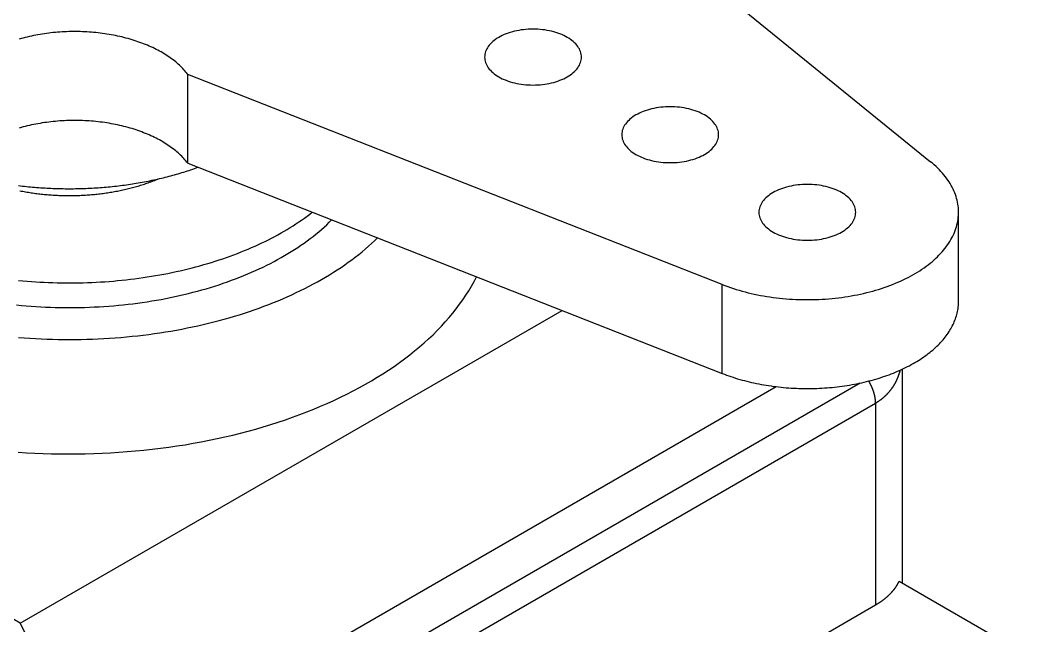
# Model space of a CAD drawing. Extents: x 3.27 to 9.48, y 3.29 to 7.63.
# Drawn here: x 8.723 to 9.378, y 6.757 to 7.151 of the extents above; entities that cross this region are included whole.
import ezdxf

# ---------------------------------------------------------------- set-up
doc = ezdxf.new("R2010")
doc.units = 0
doc.layers.add('VISIBLE_EDGES_ANSI_', color=7, linetype='CONTINUOUS')
doc.layers.add('VISIBLE_TANGENT_EDGES_ANSI', color=7, linetype='CONTINUOUS')

msp = doc.modelspace()

# ---------------------------------------------------------------- linework, layer by layer
at = {"layer": 'VISIBLE_EDGES_ANSI_'}
for p, q in [((9.07213, 7.25664), (9.31584, 7.0586)), ((9.1802, 6.97871), (8.83239, 7.11545)), ((8.83239, 7.05759), (8.83239, 7.11545)), ((8.83239, 7.05759), (9.1802, 6.92085)), ((9.33403, 6.96782), (9.33403, 7.02569)), ((8.72332, 6.75826), (9.07594, 6.96184)), ((8.72332, 6.75826), (8.40492, 6.94209)), ((9.29732, 6.92356), (9.29732, 6.78432)), ((9.21541, 6.91221), (8.77475, 6.65779)), ((9.37849, 6.73745), (9.29531, 6.78548)), ((8.80676, 6.49696), (9.28002, 6.77019)), ((8.77475, 6.65779), (8.72332, 6.75826))]:
    msp.add_line(p, q, dxfattribs=at)
for points in [[(8.83239, 7.11545, 0), (8.83179, 7.11622, 0), (8.83117, 7.11699, 0), (8.83052, 7.11775, 0), (8.82985, 7.11851, 0), (8.82916, 7.11926, 0), (8.82844, 7.12, 0), (8.8277, 7.12073, 0), (8.82693, 7.12145, 0), (8.82614, 7.12217, 0), (8.82533, 7.12288, 0), (8.8245, 7.12357, 0), (8.82365, 7.12426, 0), (8.82277, 7.12494, 0), (8.82187, 7.12562, 0), (8.82095, 7.12628, 0), (8.82001, 7.12693, 0), (8.81905, 7.12757, 0), (8.81807, 7.1282, 0), (8.81707, 7.12883, 0), (8.81605, 7.12944, 0), (8.81501, 7.13004, 0), (8.81396, 7.13062, 0), (8.81288, 7.1312, 0), (8.81179, 7.13177, 0), (8.81068, 7.13232, 0), (8.80955, 7.13287, 0), (8.8084, 7.1334, 0), (8.80724, 7.13391, 0), (8.80606, 7.13442, 0), (8.80486, 7.13491, 0), (8.80365, 7.13539, 0), (8.80243, 7.13586, 0), (8.80119, 7.13632, 0), (8.79993, 7.13676, 0), (8.79867, 7.13719, 0), (8.79738, 7.1376, 0), (8.79609, 7.138, 0), (8.79478, 7.13839, 0), (8.79346, 7.13876, 0), (8.79213, 7.13912, 0), (8.79079, 7.13947, 0), (8.78944, 7.1398, 0), (8.78808, 7.14012, 0), (8.7867, 7.14042, 0), (8.78532, 7.14071, 0), (8.78393, 7.14098, 0), (8.78253, 7.14124, 0), (8.78113, 7.14149, 0), (8.77971, 7.14171, 0), (8.77829, 7.14193, 0), (8.77686, 7.14213, 0), (8.77543, 7.14231, 0), (8.77399, 7.14248, 0), (8.77254, 7.14263, 0), (8.77109, 7.14277, 0), (8.76964, 7.1429, 0), (8.76818, 7.143, 0), (8.76672, 7.1431, 0), (8.76526, 7.14317, 0), (8.76379, 7.14323, 0), (8.76233, 7.14328, 0), (8.76086, 7.14331, 0), (8.75939, 7.14332, 0), (8.75792, 7.14332, 0), (8.75645, 7.14331, 0), (8.75498, 7.14328, 0), (8.75352, 7.14323, 0), (8.75205, 7.14317, 0), (8.75059, 7.14309, 0), (8.74913, 7.14299, 0), (8.74767, 7.14289, 0), (8.74622, 7.14276, 0), (8.74477, 7.14262, 0), (8.74333, 7.14247, 0), (8.74189, 7.1423, 0), (8.74045, 7.14211, 0), (8.73902, 7.14191, 0), (8.7376, 7.1417, 0), (8.73619, 7.14146, 0), (8.73478, 7.14122, 0), (8.73339, 7.14096, 0), (8.732, 7.14068, 0), (8.73061, 7.1404, 0), (8.72924, 7.14009, 0), (8.72788, 7.13977, 0), (8.72653, 7.13944, 0), (8.72519, 7.13909, 0), (8.72386, 7.13873, 0), (8.72254, 7.13836, 0)], [(9.02558, 7.12673, 0), (9.02561, 7.12583, 0), (9.02573, 7.12494, 0), (9.02592, 7.12406, 0), (9.02618, 7.12318, 0), (9.02652, 7.12231, 0), (9.02693, 7.12145, 0), (9.02742, 7.1206, 0), (9.02797, 7.11977, 0), (9.0286, 7.11895, 0), (9.0293, 7.11815, 0), (9.03006, 7.11738, 0), (9.03088, 7.11662, 0), (9.03177, 7.11589, 0), (9.03273, 7.11519, 0), (9.03374, 7.11451, 0), (9.0348, 7.11387, 0), (9.03592, 7.11325, 0), (9.03709, 7.11267, 0), (9.03831, 7.11212, 0), (9.03957, 7.11161, 0), (9.04088, 7.11113, 0), (9.04222, 7.11069, 0), (9.04361, 7.11029, 0), (9.04502, 7.10993, 0), (9.04646, 7.10961, 0), (9.04793, 7.10933, 0), (9.04942, 7.10909, 0), (9.05093, 7.10889, 0), (9.05245, 7.10874, 0), (9.05398, 7.10863, 0), (9.05553, 7.10856, 0), (9.05707, 7.10854, 0), (9.05862, 7.10856, 0), (9.06016, 7.10863, 0), (9.06169, 7.10874, 0), (9.06322, 7.10889, 0), (9.06473, 7.10909, 0), (9.06621, 7.10933, 0), (9.06768, 7.10961, 0), (9.06913, 7.10993, 0), (9.07054, 7.11029, 0), (9.07192, 7.11069, 0), (9.07326, 7.11113, 0), (9.07457, 7.11161, 0), (9.07583, 7.11212, 0), (9.07705, 7.11267, 0), (9.07822, 7.11325, 0), (9.07934, 7.11387, 0), (9.08041, 7.11451, 0), (9.08142, 7.11519, 0), (9.08237, 7.11589, 0), (9.08326, 7.11662, 0), (9.08409, 7.11738, 0), (9.08485, 7.11815, 0), (9.08554, 7.11895, 0), (9.08617, 7.11977, 0), (9.08673, 7.1206, 0), (9.08721, 7.12145, 0), (9.08762, 7.12231, 0), (9.08796, 7.12318, 0), (9.08823, 7.12406, 0), (9.08842, 7.12494, 0), (9.08853, 7.12583, 0), (9.08857, 7.12673, 0), (9.08853, 7.12762, 0), (9.08842, 7.12851, 0), (9.08823, 7.12939, 0), (9.08796, 7.13027, 0), (9.08762, 7.13114, 0), (9.08721, 7.13201, 0), (9.08673, 7.13285, 0), (9.08617, 7.13369, 0), (9.08554, 7.1345, 0), (9.08485, 7.1353, 0), (9.08409, 7.13607, 0), (9.08326, 7.13683, 0), (9.08237, 7.13756, 0), (9.08142, 7.13826, 0), (9.08041, 7.13894, 0), (9.07934, 7.13958, 0), (9.07822, 7.1402, 0), (9.07705, 7.14078, 0), (9.07583, 7.14133, 0), (9.07457, 7.14185, 0), (9.07326, 7.14232, 0), (9.07192, 7.14276, 0), (9.07054, 7.14316, 0), (9.06913, 7.14353, 0), (9.06768, 7.14385, 0), (9.06621, 7.14413, 0), (9.06473, 7.14437, 0), (9.06322, 7.14456, 0), (9.06169, 7.14471, 0), (9.06016, 7.14482, 0), (9.05862, 7.14489, 0), (9.05707, 7.14491, 0), (9.05553, 7.14489, 0), (9.05398, 7.14482, 0), (9.05245, 7.14471, 0), (9.05093, 7.14456, 0), (9.04942, 7.14437, 0), (9.04793, 7.14413, 0), (9.04646, 7.14385, 0), (9.04502, 7.14353, 0), (9.04361, 7.14316, 0), (9.04222, 7.14276, 0), (9.04088, 7.14232, 0), (9.03957, 7.14185, 0), (9.03831, 7.14133, 0), (9.03709, 7.14078, 0), (9.03592, 7.1402, 0), (9.0348, 7.13958, 0), (9.03374, 7.13894, 0), (9.03273, 7.13826, 0), (9.03177, 7.13756, 0), (9.03088, 7.13683, 0), (9.03006, 7.13607, 0), (9.0293, 7.1353, 0), (9.0286, 7.1345, 0), (9.02797, 7.13369, 0), (9.02742, 7.13285, 0), (9.02693, 7.13201, 0), (9.02652, 7.13114, 0), (9.02618, 7.13027, 0), (9.02592, 7.12939, 0), (9.02573, 7.12851, 0), (9.02561, 7.12762, 0), (9.02558, 7.12673, 0)], [(9.11484, 7.07621, 0), (9.11488, 7.07531, 0), (9.11499, 7.07442, 0), (9.11518, 7.07354, 0), (9.11545, 7.07266, 0), (9.11578, 7.07179, 0), (9.1162, 7.07093, 0), (9.11668, 7.07008, 0), (9.11724, 7.06925, 0), (9.11786, 7.06843, 0), (9.11856, 7.06763, 0), (9.11932, 7.06686, 0), (9.12015, 7.0661, 0), (9.12104, 7.06537, 0), (9.12199, 7.06467, 0), (9.123, 7.06399, 0), (9.12406, 7.06335, 0), (9.12518, 7.06273, 0), (9.12636, 7.06215, 0), (9.12757, 7.0616, 0), (9.12884, 7.06109, 0), (9.13014, 7.06061, 0), (9.13149, 7.06017, 0), (9.13287, 7.05977, 0), (9.13428, 7.05941, 0), (9.13573, 7.05908, 0), (9.13719, 7.0588, 0), (9.13868, 7.05857, 0), (9.14019, 7.05837, 0), (9.14171, 7.05822, 0), (9.14325, 7.05811, 0), (9.14479, 7.05804, 0), (9.14634, 7.05802, 0), (9.14788, 7.05804, 0), (9.14942, 7.05811, 0), (9.15096, 7.05822, 0), (9.15248, 7.05837, 0), (9.15399, 7.05857, 0), (9.15548, 7.0588, 0), (9.15695, 7.05908, 0), (9.15839, 7.05941, 0), (9.1598, 7.05977, 0), (9.16118, 7.06017, 0), (9.16253, 7.06061, 0), (9.16383, 7.06109, 0), (9.1651, 7.0616, 0), (9.16632, 7.06215, 0), (9.16749, 7.06273, 0), (9.16861, 7.06335, 0), (9.16967, 7.06399, 0), (9.17068, 7.06467, 0), (9.17163, 7.06537, 0), (9.17252, 7.0661, 0), (9.17335, 7.06686, 0), (9.17411, 7.06763, 0), (9.17481, 7.06843, 0), (9.17543, 7.06925, 0), (9.17599, 7.07008, 0), (9.17648, 7.07093, 0), (9.17689, 7.07179, 0), (9.17723, 7.07266, 0), (9.17749, 7.07354, 0), (9.17768, 7.07442, 0), (9.17779, 7.07531, 0), (9.17783, 7.07621, 0), (9.17779, 7.0771, 0), (9.17768, 7.07799, 0), (9.17749, 7.07887, 0), (9.17723, 7.07975, 0), (9.17689, 7.08062, 0), (9.17648, 7.08148, 0), (9.17599, 7.08233, 0), (9.17543, 7.08316, 0), (9.17481, 7.08398, 0), (9.17411, 7.08478, 0), (9.17335, 7.08555, 0), (9.17252, 7.08631, 0), (9.17163, 7.08704, 0), (9.17068, 7.08774, 0), (9.16967, 7.08842, 0), (9.16861, 7.08906, 0), (9.16749, 7.08968, 0), (9.16632, 7.09026, 0), (9.1651, 7.09081, 0), (9.16383, 7.09133, 0), (9.16253, 7.0918, 0), (9.16118, 7.09224, 0), (9.1598, 7.09264, 0), (9.15839, 7.09301, 0), (9.15695, 7.09333, 0), (9.15548, 7.09361, 0), (9.15399, 7.09385, 0), (9.15248, 7.09404, 0), (9.15096, 7.09419, 0), (9.14942, 7.0943, 0), (9.14788, 7.09437, 0), (9.14634, 7.09439, 0), (9.14479, 7.09437, 0), (9.14325, 7.0943, 0), (9.14171, 7.09419, 0), (9.14019, 7.09404, 0), (9.13868, 7.09385, 0), (9.13719, 7.09361, 0), (9.13573, 7.09333, 0), (9.13428, 7.09301, 0), (9.13287, 7.09264, 0), (9.13149, 7.09224, 0), (9.13014, 7.0918, 0), (9.12884, 7.09133, 0), (9.12757, 7.09081, 0), (9.12636, 7.09026, 0), (9.12518, 7.08968, 0), (9.12406, 7.08906, 0), (9.123, 7.08842, 0), (9.12199, 7.08774, 0), (9.12104, 7.08704, 0), (9.12015, 7.08631, 0), (9.11932, 7.08555, 0), (9.11856, 7.08478, 0), (9.11786, 7.08398, 0), (9.11724, 7.08316, 0), (9.11668, 7.08233, 0), (9.1162, 7.08148, 0), (9.11578, 7.08062, 0), (9.11545, 7.07975, 0), (9.11518, 7.07887, 0), (9.11499, 7.07799, 0), (9.11488, 7.0771, 0), (9.11484, 7.07621, 0)], [(8.83239, 7.05759, 0), (8.83179, 7.05836, 0), (8.83117, 7.05913, 0), (8.83052, 7.05989, 0), (8.82985, 7.06065, 0), (8.82916, 7.06139, 0), (8.82844, 7.06213, 0), (8.8277, 7.06287, 0), (8.82693, 7.06359, 0), (8.82614, 7.06431, 0), (8.82533, 7.06501, 0), (8.8245, 7.06571, 0), (8.82365, 7.0664, 0), (8.82277, 7.06708, 0), (8.82187, 7.06775, 0), (8.82095, 7.06842, 0), (8.82001, 7.06907, 0), (8.81905, 7.06971, 0), (8.81807, 7.07034, 0), (8.81707, 7.07096, 0), (8.81605, 7.07157, 0), (8.81501, 7.07217, 0), (8.81396, 7.07276, 0), (8.81288, 7.07334, 0), (8.81179, 7.07391, 0), (8.81068, 7.07446, 0), (8.80955, 7.075, 0), (8.8084, 7.07553, 0), (8.80724, 7.07605, 0), (8.80606, 7.07656, 0), (8.80486, 7.07705, 0), (8.80365, 7.07753, 0), (8.80243, 7.078, 0), (8.80119, 7.07845, 0), (8.79993, 7.0789, 0), (8.79867, 7.07933, 0), (8.79738, 7.07974, 0), (8.79609, 7.08014, 0), (8.79478, 7.08053, 0), (8.79346, 7.0809, 0), (8.79213, 7.08126, 0), (8.79079, 7.08161, 0), (8.78944, 7.08194, 0), (8.78808, 7.08226, 0), (8.7867, 7.08256, 0), (8.78532, 7.08285, 0), (8.78393, 7.08312, 0), (8.78253, 7.08338, 0), (8.78113, 7.08362, 0), (8.77971, 7.08385, 0), (8.77829, 7.08407, 0), (8.77686, 7.08427, 0), (8.77543, 7.08445, 0), (8.77399, 7.08462, 0), (8.77254, 7.08477, 0), (8.77109, 7.08491, 0), (8.76964, 7.08503, 0), (8.76818, 7.08514, 0), (8.76672, 7.08523, 0), (8.76526, 7.08531, 0), (8.76379, 7.08537, 0), (8.76233, 7.08542, 0), (8.76086, 7.08545, 0), (8.75939, 7.08546, 0), (8.75792, 7.08546, 0), (8.75645, 7.08545, 0), (8.75498, 7.08541, 0), (8.75352, 7.08537, 0), (8.75205, 7.0853, 0), (8.75059, 7.08523, 0), (8.74913, 7.08513, 0), (8.74767, 7.08502, 0), (8.74622, 7.0849, 0), (8.74477, 7.08476, 0), (8.74333, 7.0846, 0), (8.74189, 7.08443, 0), (8.74045, 7.08425, 0), (8.73902, 7.08405, 0), (8.7376, 7.08383, 0), (8.73619, 7.0836, 0), (8.73478, 7.08336, 0), (8.73339, 7.0831, 0), (8.732, 7.08282, 0), (8.73061, 7.08253, 0), (8.72924, 7.08223, 0), (8.72788, 7.08191, 0), (8.72653, 7.08158, 0), (8.72519, 7.08123, 0), (8.72386, 7.08087, 0), (8.72254, 7.0805, 0)], [(9.1802, 6.97871, 0), (9.18199, 6.97803, 0), (9.1838, 6.97737, 0), (9.18563, 6.97673, 0), (9.18749, 6.97611, 0), (9.18937, 6.97552, 0), (9.19127, 6.97495, 0), (9.19319, 6.9744, 0), (9.19514, 6.97388, 0), (9.1971, 6.97339, 0), (9.19908, 6.97292, 0), (9.20108, 6.97247, 0), (9.20309, 6.97205, 0), (9.20512, 6.97165, 0), (9.20717, 6.97128, 0), (9.20923, 6.97094, 0), (9.2113, 6.97062, 0), (9.21338, 6.97033, 0), (9.21547, 6.97006, 0), (9.21757, 6.96982, 0), (9.21968, 6.96961, 0), (9.2218, 6.96942, 0), (9.22392, 6.96926, 0), (9.22605, 6.96913, 0), (9.22819, 6.96902, 0), (9.23033, 6.96894, 0), (9.23247, 6.96889, 0), (9.23461, 6.96886, 0), (9.23675, 6.96886, 0), (9.23889, 6.96889, 0), (9.24103, 6.96895, 0), (9.24317, 6.96903, 0), (9.24531, 6.96914, 0), (9.24744, 6.96927, 0), (9.24956, 6.96943, 0), (9.25168, 6.96962, 0), (9.25379, 6.96984, 0), (9.25589, 6.97008, 0), (9.25798, 6.97035, 0), (9.26006, 6.97064, 0), (9.26213, 6.97096, 0), (9.26419, 6.97131, 0), (9.26623, 6.97168, 0), (9.26826, 6.97208, 0), (9.27027, 6.9725, 0), (9.27227, 6.97295, 0), (9.27425, 6.97342, 0), (9.27621, 6.97392, 0), (9.27815, 6.97444, 0), (9.28007, 6.97499, 0), (9.28197, 6.97556, 0), (9.28385, 6.97616, 0), (9.28571, 6.97678, 0), (9.28754, 6.97742, 0), (9.28935, 6.97808, 0), (9.29113, 6.97877, 0), (9.29289, 6.97948, 0), (9.29461, 6.98021, 0), (9.29631, 6.98096, 0), (9.29799, 6.98173, 0), (9.29963, 6.98253, 0), (9.30124, 6.98334, 0), (9.30282, 6.98418, 0), (9.30437, 6.98503, 0), (9.30589, 6.98591, 0), (9.30737, 6.9868, 0), (9.30882, 6.98771, 0), (9.31023, 6.98864, 0), (9.31161, 6.98959, 0), (9.31296, 6.99055, 0), (9.31426, 6.99153, 0), (9.31553, 6.99253, 0), (9.31676, 6.99354, 0), (9.31795, 6.99457, 0), (9.31911, 6.99561, 0), (9.32022, 6.99666, 0), (9.3213, 6.99774, 0), (9.32233, 6.99882, 0), (9.32332, 6.99991, 0), (9.32427, 7.00102, 0), (9.32518, 7.00214, 0), (9.32605, 7.00327, 0), (9.32687, 7.00442, 0), (9.32765, 7.00557, 0), (9.32839, 7.00673, 0), (9.32908, 7.0079, 0), (9.32973, 7.00908, 0), (9.33033, 7.01027, 0), (9.33089, 7.01146, 0), (9.33141, 7.01266, 0), (9.33187, 7.01387, 0), (9.3323, 7.01508, 0), (9.33267, 7.0163, 0), (9.333, 7.01752, 0), (9.33329, 7.01875, 0), (9.33353, 7.01998, 0), (9.33372, 7.02121, 0), (9.33386, 7.02244, 0), (9.33396, 7.02368, 0), (9.33402, 7.02492, 0), (9.33402, 7.02615, 0), (9.33398, 7.02739, 0), (9.33389, 7.02862, 0), (9.33376, 7.02986, 0), (9.33358, 7.03109, 0), (9.33335, 7.03232, 0), (9.33308, 7.03355, 0), (9.33276, 7.03477, 0), (9.33239, 7.03599, 0), (9.33198, 7.0372, 0), (9.33152, 7.03841, 0), (9.33102, 7.03962, 0), (9.33047, 7.04081, 0), (9.32988, 7.042, 0), (9.32924, 7.04318, 0), (9.32856, 7.04435, 0), (9.32784, 7.04552, 0), (9.32707, 7.04667, 0), (9.32625, 7.04782, 0), (9.3254, 7.04895, 0), (9.3245, 7.05007, 0), (9.32356, 7.05118, 0), (9.32258, 7.05228, 0), (9.32155, 7.05337, 0), (9.32049, 7.05444, 0), (9.31939, 7.0555, 0), (9.31824, 7.05655, 0), (9.31706, 7.05758, 0), (9.31584, 7.0586, 0)], [(8.72214, 7.0431, 0), (8.72345, 7.04294, 0), (8.72476, 7.04279, 0), (8.72607, 7.04265, 0), (8.72739, 7.04251, 0), (8.72871, 7.04237, 0), (8.73002, 7.04225, 0), (8.73135, 7.04213, 0), (8.73267, 7.04201, 0), (8.73399, 7.0419, 0), (8.73532, 7.0418, 0), (8.73664, 7.04171, 0), (8.73797, 7.04162, 0), (8.7393, 7.04154, 0), (8.74063, 7.04146, 0), (8.74196, 7.0414, 0), (8.7433, 7.04133, 0), (8.74463, 7.04128, 0), (8.74596, 7.04123, 0), (8.7473, 7.04119, 0), (8.74863, 7.04115, 0), (8.74997, 7.04112, 0), (8.75131, 7.0411, 0), (8.75264, 7.04108, 0), (8.75398, 7.04107, 0), (8.75532, 7.04107, 0), (8.75665, 7.04107, 0), (8.75799, 7.04108, 0), (8.75933, 7.0411, 0), (8.76066, 7.04112, 0), (8.762, 7.04115, 0), (8.76333, 7.04119, 0), (8.76467, 7.04123, 0), (8.766, 7.04128, 0), (8.76734, 7.04134, 0), (8.76867, 7.0414, 0), (8.77, 7.04147, 0), (8.77133, 7.04155, 0), (8.77266, 7.04163, 0), (8.77399, 7.04172, 0), (8.77532, 7.04181, 0), (8.77664, 7.04191, 0), (8.77796, 7.04202, 0), (8.77929, 7.04213, 0), (8.78061, 7.04226, 0), (8.78193, 7.04238, 0), (8.78324, 7.04252, 0), (8.78456, 7.04266, 0), (8.78587, 7.0428, 0), (8.78718, 7.04296, 0), (8.78849, 7.04312, 0), (8.78979, 7.04328, 0), (8.7911, 7.04346, 0), (8.7924, 7.04363, 0), (8.7937, 7.04382, 0), (8.79499, 7.04401, 0), (8.79628, 7.04421, 0), (8.79757, 7.04441, 0), (8.79886, 7.04462, 0), (8.80014, 7.04484, 0), (8.80142, 7.04506, 0), (8.8027, 7.04529, 0), (8.80397, 7.04553, 0), (8.80524, 7.04577, 0), (8.80651, 7.04602, 0), (8.80777, 7.04627, 0), (8.80903, 7.04653, 0), (8.81028, 7.0468, 0), (8.81153, 7.04707, 0), (8.81278, 7.04735, 0), (8.81402, 7.04764, 0), (8.81526, 7.04793, 0), (8.81649, 7.04822, 0), (8.81772, 7.04853, 0), (8.81895, 7.04884, 0), (8.82017, 7.04915, 0), (8.82138, 7.04947, 0), (8.82259, 7.0498, 0), (8.8238, 7.05013, 0), (8.825, 7.05047, 0), (8.8262, 7.05082, 0), (8.82739, 7.05117, 0), (8.82858, 7.05152, 0), (8.82976, 7.05189, 0), (8.83093, 7.05225, 0), (8.8321, 7.05263, 0), (8.83326, 7.05301, 0), (8.83442, 7.05339, 0), (8.83558, 7.05378, 0), (8.83672, 7.05418, 0), (8.83786, 7.05458, 0), (8.839, 7.05499, 0)], [(8.72307, 7.03972, 0), (8.72398, 7.03954, 0), (8.7249, 7.03936, 0), (8.72582, 7.03919, 0), (8.72674, 7.03903, 0), (8.72766, 7.03887, 0), (8.72859, 7.03872, 0), (8.72952, 7.03857, 0), (8.73045, 7.03843, 0), (8.73139, 7.03829, 0), (8.73232, 7.03816, 0), (8.73326, 7.03803, 0), (8.7342, 7.03791, 0), (8.73515, 7.03779, 0), (8.73609, 7.03768, 0), (8.73704, 7.03757, 0), (8.73799, 7.03747, 0), (8.73894, 7.03738, 0), (8.73989, 7.03729, 0), (8.74084, 7.0372, 0), (8.7418, 7.03713, 0), (8.74275, 7.03705, 0), (8.74371, 7.03698, 0), (8.74467, 7.03692, 0), (8.74563, 7.03686, 0), (8.74659, 7.03681, 0), (8.74755, 7.03677, 0), (8.74851, 7.03672, 0), (8.74948, 7.03669, 0), (8.75044, 7.03666, 0), (8.7514, 7.03663, 0), (8.75237, 7.03662, 0), (8.75333, 7.0366, 0), (8.7543, 7.03659, 0), (8.75526, 7.03659, 0), (8.75623, 7.03659, 0), (8.75719, 7.0366, 0), (8.75816, 7.03662, 0), (8.75912, 7.03663, 0), (8.76008, 7.03666, 0), (8.76105, 7.03669, 0), (8.76201, 7.03672, 0), (8.76297, 7.03677, 0), (8.76393, 7.03681, 0), (8.76489, 7.03686, 0), (8.76585, 7.03692, 0), (8.76681, 7.03698, 0), (8.76777, 7.03705, 0), (8.76872, 7.03713, 0), (8.76968, 7.0372, 0), (8.77063, 7.03729, 0), (8.77159, 7.03738, 0), (8.77254, 7.03747, 0), (8.77348, 7.03757, 0), (8.77443, 7.03768, 0), (8.77538, 7.03779, 0), (8.77632, 7.03791, 0), (8.77726, 7.03803, 0), (8.7782, 7.03816, 0), (8.77914, 7.03829, 0), (8.78007, 7.03843, 0), (8.781, 7.03857, 0), (8.78193, 7.03872, 0), (8.78286, 7.03887, 0), (8.78379, 7.03903, 0), (8.78471, 7.03919, 0), (8.78563, 7.03936, 0), (8.78654, 7.03954, 0), (8.78746, 7.03972, 0), (8.78837, 7.0399, 0), (8.78927, 7.04009, 0), (8.79018, 7.04029, 0), (8.79108, 7.04049, 0), (8.79197, 7.04069, 0), (8.79287, 7.0409, 0), (8.79376, 7.04112, 0), (8.79464, 7.04134, 0), (8.79553, 7.04156, 0), (8.7964, 7.04179, 0), (8.79728, 7.04203, 0), (8.79815, 7.04227, 0), (8.79901, 7.04251, 0), (8.79988, 7.04276, 0), (8.80073, 7.04302, 0), (8.80159, 7.04328, 0), (8.80244, 7.04354, 0), (8.80328, 7.04381, 0), (8.80412, 7.04409, 0), (8.80496, 7.04437, 0), (8.80579, 7.04465, 0), (8.80661, 7.04494, 0), (8.80743, 7.04523, 0), (8.80825, 7.04553, 0), (8.80906, 7.04583, 0), (8.80986, 7.04614, 0), (8.81066, 7.04645, 0), (8.81146, 7.04676, 0), (8.81225, 7.04708, 0), (8.81303, 7.04741, 0)], [(9.2041, 7.02569, 0), (9.20414, 7.02479, 0), (9.20426, 7.0239, 0), (9.20444, 7.02302, 0), (9.20471, 7.02214, 0), (9.20505, 7.02127, 0), (9.20546, 7.02041, 0), (9.20595, 7.01956, 0), (9.2065, 7.01873, 0), (9.20713, 7.01791, 0), (9.20782, 7.01711, 0), (9.20858, 7.01634, 0), (9.20941, 7.01558, 0), (9.2103, 7.01485, 0), (9.21125, 7.01415, 0), (9.21226, 7.01347, 0), (9.21333, 7.01283, 0), (9.21445, 7.01221, 0), (9.21562, 7.01163, 0), (9.21684, 7.01108, 0), (9.2181, 7.01057, 0), (9.21941, 7.01009, 0), (9.22075, 7.00965, 0), (9.22213, 7.00925, 0), (9.22355, 7.00889, 0), (9.22499, 7.00856, 0), (9.22646, 7.00828, 0), (9.22795, 7.00805, 0), (9.22946, 7.00785, 0), (9.23098, 7.0077, 0), (9.23251, 7.00759, 0), (9.23405, 7.00752, 0), (9.2356, 7.0075, 0), (9.23715, 7.00752, 0), (9.23869, 7.00759, 0), (9.24022, 7.0077, 0), (9.24174, 7.00785, 0), (9.24325, 7.00805, 0), (9.24474, 7.00828, 0), (9.24621, 7.00856, 0), (9.24765, 7.00889, 0), (9.24907, 7.00925, 0), (9.25045, 7.00965, 0), (9.25179, 7.01009, 0), (9.2531, 7.01057, 0), (9.25436, 7.01108, 0), (9.25558, 7.01163, 0), (9.25675, 7.01221, 0), (9.25787, 7.01283, 0), (9.25894, 7.01347, 0), (9.25995, 7.01415, 0), (9.2609, 7.01485, 0), (9.26179, 7.01558, 0), (9.26262, 7.01634, 0), (9.26338, 7.01711, 0), (9.26407, 7.01791, 0), (9.2647, 7.01873, 0), (9.26525, 7.01956, 0), (9.26574, 7.02041, 0), (9.26615, 7.02127, 0), (9.26649, 7.02214, 0), (9.26676, 7.02302, 0), (9.26694, 7.0239, 0), (9.26706, 7.02479, 0), (9.2671, 7.02569, 0), (9.26706, 7.02658, 0), (9.26694, 7.02747, 0), (9.26676, 7.02835, 0), (9.26649, 7.02923, 0), (9.26615, 7.0301, 0), (9.26574, 7.03096, 0), (9.26525, 7.03181, 0), (9.2647, 7.03264, 0), (9.26407, 7.03346, 0), (9.26338, 7.03426, 0), (9.26262, 7.03503, 0), (9.26179, 7.03579, 0), (9.2609, 7.03652, 0), (9.25995, 7.03722, 0), (9.25894, 7.0379, 0), (9.25787, 7.03854, 0), (9.25675, 7.03916, 0), (9.25558, 7.03974, 0), (9.25436, 7.04029, 0), (9.2531, 7.04081, 0), (9.25179, 7.04128, 0), (9.25045, 7.04172, 0), (9.24907, 7.04212, 0), (9.24765, 7.04249, 0), (9.24621, 7.04281, 0), (9.24474, 7.04309, 0), (9.24325, 7.04332, 0), (9.24174, 7.04352, 0), (9.24022, 7.04367, 0), (9.23869, 7.04378, 0), (9.23715, 7.04385, 0), (9.2356, 7.04387, 0), (9.23405, 7.04385, 0), (9.23251, 7.04378, 0), (9.23098, 7.04367, 0), (9.22946, 7.04352, 0), (9.22795, 7.04332, 0), (9.22646, 7.04309, 0), (9.22499, 7.04281, 0), (9.22355, 7.04249, 0), (9.22213, 7.04212, 0), (9.22075, 7.04172, 0), (9.21941, 7.04128, 0), (9.2181, 7.04081, 0), (9.21684, 7.04029, 0), (9.21562, 7.03974, 0), (9.21445, 7.03916, 0), (9.21333, 7.03854, 0), (9.21226, 7.0379, 0), (9.21125, 7.03722, 0), (9.2103, 7.03652, 0), (9.20941, 7.03579, 0), (9.20858, 7.03503, 0), (9.20782, 7.03426, 0), (9.20713, 7.03346, 0), (9.2065, 7.03264, 0), (9.20595, 7.03181, 0), (9.20546, 7.03096, 0), (9.20505, 7.0301, 0), (9.20471, 7.02923, 0), (9.20444, 7.02835, 0), (9.20426, 7.02747, 0), (9.20414, 7.02658, 0), (9.2041, 7.02569, 0)], [(8.72221, 6.98138, 0), (8.72499, 6.98112, 0), (8.72777, 6.98088, 0), (8.73057, 6.98066, 0), (8.73336, 6.98047, 0), (8.73616, 6.9803, 0), (8.73897, 6.98016, 0), (8.74178, 6.98003, 0), (8.74459, 6.97993, 0), (8.7474, 6.97986, 0), (8.75021, 6.9798, 0), (8.75303, 6.97977, 0), (8.75585, 6.97977, 0), (8.75866, 6.97978, 0), (8.76148, 6.97982, 0), (8.76429, 6.97989, 0), (8.76711, 6.97997, 0), (8.76991, 6.98008, 0), (8.77272, 6.98021, 0), (8.77553, 6.98037, 0), (8.77832, 6.98055, 0), (8.78112, 6.98075, 0), (8.78391, 6.98098, 0), (8.78669, 6.98122, 0), (8.78947, 6.98149, 0), (8.79224, 6.98179, 0), (8.795, 6.98211, 0), (8.79775, 6.98244, 0), (8.8005, 6.98281, 0), (8.80324, 6.98319, 0), (8.80596, 6.9836, 0), (8.80868, 6.98403, 0), (8.81138, 6.98448, 0), (8.81408, 6.98496, 0), (8.81676, 6.98545, 0), (8.81943, 6.98597, 0), (8.82208, 6.98651, 0), (8.82473, 6.98708, 0), (8.82735, 6.98766, 0), (8.82997, 6.98827, 0), (8.83257, 6.9889, 0), (8.83515, 6.98954, 0), (8.83771, 6.99022, 0), (8.84026, 6.99091, 0), (8.84279, 6.99162, 0), (8.84531, 6.99235, 0), (8.8478, 6.99311, 0), (8.85028, 6.99388, 0), (8.85273, 6.99468, 0), (8.85517, 6.99549, 0), (8.85759, 6.99633, 0), (8.85998, 6.99718, 0), (8.86236, 6.99806, 0), (8.86471, 6.99895, 0), (8.86704, 6.99987, 0), (8.86935, 7.0008, 0), (8.87163, 7.00175, 0), (8.87389, 7.00272, 0), (8.87612, 7.00371, 0), (8.87833, 7.00472, 0), (8.88052, 7.00574, 0), (8.88268, 7.00679, 0), (8.88481, 7.00785, 0), (8.88692, 7.00893, 0), (8.889, 7.01002, 0), (8.89105, 7.01114, 0), (8.89308, 7.01227, 0), (8.89507, 7.01341, 0), (8.89704, 7.01458, 0), (8.89898, 7.01575, 0), (8.90089, 7.01695, 0), (8.90277, 7.01816, 0), (8.90462, 7.01939, 0), (8.90644, 7.02063, 0), (8.90823, 7.02188, 0), (8.90999, 7.02315, 0), (8.91171, 7.02444, 0), (8.9134, 7.02574, 0)], [(8.72092, 6.96544, 0), (8.72405, 6.96513, 0), (8.72718, 6.96485, 0), (8.73033, 6.96461, 0), (8.73348, 6.96439, 0), (8.73664, 6.9642, 0), (8.7398, 6.96404, 0), (8.74296, 6.96391, 0), (8.74613, 6.96381, 0), (8.7493, 6.96374, 0), (8.75248, 6.9637, 0), (8.75565, 6.96369, 0), (8.75882, 6.96371, 0), (8.762, 6.96376, 0), (8.76517, 6.96384, 0), (8.76833, 6.96394, 0), (8.7715, 6.96408, 0), (8.77466, 6.96425, 0), (8.77782, 6.96444, 0), (8.78097, 6.96467, 0), (8.78411, 6.96492, 0), (8.78724, 6.9652, 0), (8.79037, 6.96551, 0), (8.79349, 6.96586, 0), (8.7966, 6.96623, 0), (8.79969, 6.96663, 0), (8.80278, 6.96705, 0), (8.80585, 6.96751, 0), (8.80891, 6.968, 0), (8.81196, 6.96851, 0), (8.81499, 6.96905, 0), (8.81801, 6.96962, 0), (8.82101, 6.97022, 0), (8.82399, 6.97084, 0), (8.82696, 6.9715, 0), (8.8299, 6.97218, 0), (8.83283, 6.97289, 0), (8.83574, 6.97362, 0), (8.83862, 6.97439, 0), (8.84149, 6.97518, 0), (8.84433, 6.97599, 0), (8.84715, 6.97683, 0), (8.84994, 6.9777, 0), (8.85271, 6.9786, 0), (8.85545, 6.97952, 0), (8.85817, 6.98046, 0), (8.86087, 6.98143, 0), (8.86353, 6.98243, 0), (8.86617, 6.98345, 0), (8.86877, 6.98449, 0), (8.87135, 6.98556, 0), (8.8739, 6.98665, 0), (8.87642, 6.98777, 0), (8.8789, 6.98891, 0), (8.88136, 6.99007, 0), (8.88378, 6.99125, 0), (8.88616, 6.99246, 0), (8.88852, 6.99369, 0), (8.89083, 6.99494, 0), (8.89312, 6.99622, 0), (8.89537, 6.99751, 0), (8.89758, 6.99882, 0), (8.89975, 7.00016, 0), (8.90189, 7.00151, 0), (8.90399, 7.00289, 0), (8.90604, 7.00428, 0), (8.90807, 7.00569, 0), (8.91005, 7.00713, 0), (8.91199, 7.00858, 0), (8.91389, 7.01004, 0), (8.91575, 7.01153, 0), (8.91756, 7.01303, 0), (8.91934, 7.01455, 0), (8.92107, 7.01609, 0), (8.92276, 7.01764, 0), (8.9244, 7.0192, 0), (8.92601, 7.02079, 0)], [(8.72214, 6.94427, 0), (8.72582, 6.94398, 0), (8.72951, 6.94373, 0), (8.73321, 6.94351, 0), (8.73691, 6.94332, 0), (8.74061, 6.94317, 0), (8.74432, 6.94305, 0), (8.74804, 6.94297, 0), (8.75175, 6.94292, 0), (8.75547, 6.9429, 0), (8.75918, 6.94292, 0), (8.7629, 6.94297, 0), (8.76661, 6.94306, 0), (8.77032, 6.94318, 0), (8.77402, 6.94334, 0), (8.77772, 6.94353, 0), (8.78142, 6.94375, 0), (8.78511, 6.94401, 0), (8.78879, 6.9443, 0), (8.79246, 6.94463, 0), (8.79612, 6.94499, 0), (8.79978, 6.94538, 0), (8.80342, 6.94581, 0), (8.80705, 6.94627, 0), (8.81066, 6.94676, 0), (8.81426, 6.94729, 0), (8.81785, 6.94785, 0), (8.82142, 6.94844, 0), (8.82497, 6.94907, 0), (8.82851, 6.94973, 0), (8.83203, 6.95042, 0), (8.83552, 6.95114, 0), (8.839, 6.9519, 0), (8.84246, 6.95268, 0), (8.84589, 6.9535, 0), (8.8493, 6.95435, 0), (8.85269, 6.95523, 0), (8.85605, 6.95615, 0), (8.85939, 6.95709, 0), (8.8627, 6.95807, 0), (8.86598, 6.95907, 0), (8.86924, 6.96011, 0), (8.87246, 6.96117, 0), (8.87566, 6.96227, 0), (8.87882, 6.96339, 0), (8.88195, 6.96454, 0), (8.88506, 6.96572, 0), (8.88812, 6.96693, 0), (8.89116, 6.96817, 0), (8.89416, 6.96944, 0), (8.89712, 6.97073, 0), (8.90005, 6.97205, 0), (8.90294, 6.9734, 0), (8.9058, 6.97477, 0), (8.90861, 6.97617, 0), (8.91139, 6.9776, 0), (8.91412, 6.97905, 0), (8.91682, 6.98052, 0), (8.91948, 6.98202, 0), (8.92209, 6.98355, 0), (8.92466, 6.9851, 0), (8.92719, 6.98667, 0), (8.92967, 6.98826, 0), (8.93211, 6.98988, 0), (8.9345, 6.99152, 0), (8.93685, 6.99318, 0), (8.93916, 6.99487, 0), (8.94141, 6.99657, 0), (8.94362, 6.9983, 0), (8.94578, 7.00004, 0), (8.94789, 7.00181, 0), (8.94996, 7.00359, 0), (8.95197, 7.00539, 0), (8.95393, 7.00722, 0), (8.95585, 7.00905, 0)], [(8.72187, 6.86958, 0), (8.72733, 6.86923, 0), (8.73279, 6.86894, 0), (8.73826, 6.86871, 0), (8.74374, 6.86855, 0), (8.74923, 6.86844, 0), (8.75471, 6.86841, 0), (8.7602, 6.86843, 0), (8.76568, 6.86852, 0), (8.77116, 6.86867, 0), (8.77664, 6.86889, 0), (8.7821, 6.86916, 0), (8.78756, 6.8695, 0), (8.793, 6.86991, 0), (8.79843, 6.87037, 0), (8.80384, 6.8709, 0), (8.80923, 6.87149, 0), (8.8146, 6.87214, 0), (8.81995, 6.87285, 0), (8.82527, 6.87363, 0), (8.83056, 6.87446, 0), (8.83582, 6.87536, 0), (8.84105, 6.87631, 0), (8.84625, 6.87733, 0), (8.85141, 6.8784, 0), (8.85653, 6.87954, 0), (8.86161, 6.88073, 0), (8.86665, 6.88198, 0), (8.87165, 6.88329, 0), (8.8766, 6.88466, 0), (8.8815, 6.88608, 0), (8.88635, 6.88756, 0), (8.89115, 6.8891, 0), (8.8959, 6.89068, 0), (8.90059, 6.89233, 0), (8.90522, 6.89403, 0), (8.9098, 6.89578, 0), (8.91431, 6.89758, 0), (8.91876, 6.89943, 0), (8.92314, 6.90134, 0), (8.92746, 6.90329, 0), (8.93171, 6.90529, 0), (8.93589, 6.90735, 0), (8.94, 6.90945, 0), (8.94403, 6.91159, 0), (8.94799, 6.91379, 0), (8.95188, 6.91602, 0), (8.95568, 6.91831, 0), (8.95941, 6.92063, 0), (8.96305, 6.923, 0), (8.96661, 6.92541, 0), (8.97009, 6.92786, 0), (8.97349, 6.93035, 0), (8.9768, 6.93287, 0), (8.98001, 6.93544, 0), (8.98315, 6.93804, 0), (8.98619, 6.94068, 0), (8.98913, 6.94335, 0), (8.99199, 6.94605, 0), (8.99475, 6.94879, 0), (8.99742, 6.95156, 0), (8.99999, 6.95436, 0), (9.00246, 6.95718, 0), (9.00484, 6.96004, 0), (9.00712, 6.96292, 0), (9.0093, 6.96583, 0), (9.01137, 6.96876, 0), (9.01335, 6.97172, 0), (9.01522, 6.97469, 0), (9.01699, 6.97769, 0), (9.01866, 6.98071, 0), (9.02022, 6.98375, 0)], [(9.1802, 6.92085, 0), (9.18159, 6.92032, 0), (9.18299, 6.9198, 0), (9.18441, 6.91929, 0), (9.18584, 6.91879, 0), (9.18729, 6.91832, 0), (9.18875, 6.91785, 0), (9.19022, 6.9174, 0), (9.1917, 6.91696, 0), (9.1932, 6.91654, 0), (9.19471, 6.91613, 0), (9.19624, 6.91574, 0), (9.19777, 6.91536, 0), (9.19932, 6.915, 0), (9.20087, 6.91465, 0), (9.20244, 6.91432, 0), (9.20401, 6.914, 0), (9.20559, 6.9137, 0), (9.20719, 6.91342, 0), (9.20879, 6.91315, 0), (9.2104, 6.91289, 0), (9.21201, 6.91265, 0), (9.21363, 6.91243, 0), (9.21526, 6.91222, 0), (9.2169, 6.91203, 0), (9.21854, 6.91186, 0), (9.22018, 6.9117, 0), (9.22183, 6.91156, 0), (9.22348, 6.91143, 0), (9.22514, 6.91132, 0), (9.2268, 6.91123, 0), (9.22846, 6.91115, 0), (9.23013, 6.91109, 0), (9.23179, 6.91104, 0), (9.23346, 6.91101, 0), (9.23512, 6.911, 0), (9.23679, 6.911, 0), (9.23846, 6.91102, 0), (9.24013, 6.91106, 0), (9.24179, 6.91111, 0), (9.24345, 6.91118, 0), (9.24512, 6.91126, 0), (9.24677, 6.91137, 0), (9.24843, 6.91148, 0), (9.25008, 6.91162, 0), (9.25173, 6.91177, 0), (9.25337, 6.91193, 0), (9.25501, 6.91211, 0), (9.25664, 6.91231, 0), (9.25827, 6.91252, 0), (9.25988, 6.91275, 0), (9.2615, 6.913, 0), (9.2631, 6.91326, 0), (9.2647, 6.91354, 0), (9.26629, 6.91383, 0), (9.26787, 6.91414, 0), (9.26944, 6.91446, 0), (9.271, 6.9148, 0), (9.27255, 6.91515, 0), (9.27409, 6.91552, 0), (9.27562, 6.91591, 0), (9.27714, 6.91631, 0), (9.27864, 6.91672, 0), (9.28014, 6.91715, 0), (9.28162, 6.91759, 0), (9.28308, 6.91805, 0), (9.28454, 6.91852, 0), (9.28598, 6.91901, 0), (9.2874, 6.91951, 0), (9.28881, 6.92002, 0), (9.29021, 6.92055, 0), (9.29159, 6.92109, 0), (9.29295, 6.92164, 0), (9.2943, 6.92221, 0), (9.29563, 6.92279, 0), (9.29694, 6.92338, 0), (9.29824, 6.92399, 0), (9.29951, 6.92461, 0), (9.30077, 6.92524, 0), (9.30201, 6.92588, 0), (9.30323, 6.92654, 0), (9.30444, 6.92721, 0), (9.30562, 6.92789, 0), (9.30678, 6.92858, 0), (9.30792, 6.92928, 0), (9.30904, 6.92999, 0), (9.31014, 6.93071, 0), (9.31122, 6.93145, 0), (9.31228, 6.93219, 0), (9.31331, 6.93295, 0), (9.31432, 6.93371, 0), (9.31531, 6.93449, 0), (9.31628, 6.93527, 0), (9.31722, 6.93607, 0), (9.31814, 6.93687, 0), (9.31904, 6.93768, 0), (9.31991, 6.9385, 0), (9.32076, 6.93933, 0), (9.32158, 6.94017, 0), (9.32238, 6.94101, 0), (9.32316, 6.94187, 0), (9.32391, 6.94273, 0), (9.32463, 6.94359, 0), (9.32533, 6.94447, 0), (9.326, 6.94535, 0), (9.32665, 6.94624, 0), (9.32727, 6.94713, 0), (9.32786, 6.94803, 0), (9.32843, 6.94893, 0), (9.32897, 6.94985, 0), (9.32948, 6.95076, 0), (9.32997, 6.95168, 0), (9.33043, 6.95261, 0), (9.33086, 6.95354, 0), (9.33127, 6.95447, 0), (9.33165, 6.95541, 0), (9.332, 6.95635, 0), (9.33232, 6.95729, 0), (9.33262, 6.95824, 0), (9.33288, 6.95919, 0), (9.33312, 6.96015, 0), (9.33333, 6.9611, 0), (9.33352, 6.96206, 0), (9.33367, 6.96302, 0), (9.3338, 6.96398, 0), (9.3339, 6.96494, 0), (9.33397, 6.9659, 0), (9.33401, 6.96686, 0), (9.33403, 6.96782, 0)], [(9.28002, 6.77019, 0), (9.28019, 6.77029, 0), (9.28036, 6.77039, 0), (9.28053, 6.77049, 0), (9.2807, 6.77059, 0), (9.28087, 6.77069, 0), (9.28104, 6.77079, 0), (9.2812, 6.77089, 0), (9.28137, 6.771, 0), (9.28153, 6.7711, 0), (9.2817, 6.7712, 0), (9.28186, 6.7713, 0), (9.28202, 6.77141, 0), (9.28218, 6.77151, 0), (9.28235, 6.77161, 0), (9.28251, 6.77172, 0), (9.28267, 6.77182, 0), (9.28282, 6.77193, 0), (9.28298, 6.77203, 0), (9.28314, 6.77214, 0), (9.2833, 6.77224, 0), (9.28345, 6.77235, 0), (9.28361, 6.77246, 0), (9.28376, 6.77257, 0), (9.28392, 6.77267, 0), (9.28407, 6.77278, 0), (9.28422, 6.77289, 0), (9.28437, 6.773, 0), (9.28452, 6.77311, 0), (9.28467, 6.77322, 0), (9.28482, 6.77333, 0), (9.28497, 6.77344, 0), (9.28512, 6.77355, 0), (9.28526, 6.77366, 0), (9.28541, 6.77377, 0), (9.28555, 6.77388, 0), (9.2857, 6.77399, 0), (9.28584, 6.7741, 0), (9.28599, 6.77422, 0), (9.28613, 6.77433, 0), (9.28627, 6.77444, 0), (9.28641, 6.77456, 0), (9.28655, 6.77467, 0), (9.28669, 6.77478, 0), (9.28682, 6.7749, 0), (9.28696, 6.77501, 0), (9.2871, 6.77513, 0), (9.28723, 6.77524, 0), (9.28737, 6.77536, 0), (9.2875, 6.77548, 0), (9.28763, 6.77559, 0), (9.28777, 6.77571, 0), (9.2879, 6.77583, 0), (9.28803, 6.77594, 0), (9.28816, 6.77606, 0), (9.28829, 6.77618, 0), (9.28842, 6.7763, 0), (9.28854, 6.77642, 0), (9.28867, 6.77654, 0), (9.28879, 6.77665, 0), (9.28892, 6.77677, 0), (9.28904, 6.77689, 0), (9.28917, 6.77701, 0), (9.28929, 6.77713, 0), (9.28941, 6.77726, 0), (9.28953, 6.77738, 0), (9.28965, 6.7775, 0), (9.28977, 6.77762, 0), (9.28989, 6.77774, 0), (9.29, 6.77786, 0), (9.29012, 6.77798, 0), (9.29023, 6.77811, 0), (9.29035, 6.77823, 0), (9.29046, 6.77835, 0), (9.29057, 6.77848, 0), (9.29069, 6.7786, 0), (9.2908, 6.77872, 0), (9.29091, 6.77885, 0), (9.29102, 6.77897, 0), (9.29112, 6.7791, 0), (9.29123, 6.77922, 0), (9.29134, 6.77935, 0), (9.29144, 6.77947, 0), (9.29155, 6.7796, 0), (9.29165, 6.77973, 0), (9.29175, 6.77985, 0), (9.29186, 6.77998, 0), (9.29196, 6.7801, 0), (9.29206, 6.78023, 0), (9.29216, 6.78036, 0), (9.29225, 6.78049, 0), (9.29235, 6.78061, 0), (9.29245, 6.78074, 0), (9.29254, 6.78087, 0), (9.29264, 6.781, 0), (9.29273, 6.78113, 0), (9.29283, 6.78126, 0), (9.29292, 6.78138, 0), (9.29301, 6.78151, 0), (9.2931, 6.78164, 0), (9.29319, 6.78177, 0), (9.29328, 6.7819, 0), (9.29336, 6.78203, 0), (9.29345, 6.78216, 0), (9.29354, 6.78229, 0), (9.29362, 6.78242, 0), (9.2937, 6.78255, 0), (9.29379, 6.78269, 0), (9.29387, 6.78282, 0), (9.29395, 6.78295, 0), (9.29403, 6.78308, 0), (9.29411, 6.78321, 0), (9.29419, 6.78334, 0), (9.29426, 6.78348, 0), (9.29434, 6.78361, 0), (9.29442, 6.78374, 0), (9.29449, 6.78387, 0), (9.29456, 6.78401, 0), (9.29464, 6.78414, 0), (9.29471, 6.78427, 0), (9.29478, 6.78441, 0), (9.29485, 6.78454, 0), (9.29492, 6.78467, 0), (9.29498, 6.78481, 0), (9.29505, 6.78494, 0), (9.29512, 6.78507, 0), (9.29518, 6.78521, 0), (9.29525, 6.78534, 0), (9.29531, 6.78548, 0)]]:
    msp.add_polyline3d(points, dxfattribs=at)
at = {"layer": 'VISIBLE_TANGENT_EDGES_ANSI'}
for p, q in [((9.1802, 6.92085), (9.1802, 6.97871)), ((9.26999, 6.91458), (8.80143, 6.64405)), ((8.80676, 6.62832), (9.28002, 6.90156)), ((9.28002, 6.90156), (9.28002, 6.77019))]:
    msp.add_line(p, q, dxfattribs=at)
for points in [[(9.28002, 6.90156, 0), (9.28021, 6.90167, 0), (9.2804, 6.90178, 0), (9.28059, 6.90189, 0), (9.28078, 6.90201, 0), (9.28097, 6.90212, 0), (9.28115, 6.90224, 0), (9.28134, 6.90235, 0), (9.28152, 6.90247, 0), (9.2817, 6.90259, 0), (9.28188, 6.90271, 0), (9.28207, 6.90283, 0), (9.28225, 6.90295, 0), (9.28243, 6.90307, 0), (9.2826, 6.9032, 0), (9.28278, 6.90332, 0), (9.28296, 6.90345, 0), (9.28313, 6.90357, 0), (9.28331, 6.9037, 0), (9.28348, 6.90383, 0), (9.28365, 6.90396, 0), (9.28383, 6.90409, 0), (9.284, 6.90422, 0), (9.28417, 6.90435, 0), (9.28434, 6.90449, 0), (9.2845, 6.90462, 0), (9.28467, 6.90476, 0), (9.28484, 6.90489, 0), (9.285, 6.90503, 0), (9.28517, 6.90517, 0), (9.28533, 6.90531, 0), (9.28549, 6.90545, 0), (9.28565, 6.90559, 0), (9.28581, 6.90573, 0), (9.28597, 6.90587, 0), (9.28613, 6.90602, 0), (9.28629, 6.90616, 0), (9.28644, 6.90631, 0), (9.2866, 6.90645, 0), (9.28675, 6.9066, 0), (9.28691, 6.90675, 0), (9.28706, 6.9069, 0), (9.28721, 6.90705, 0), (9.28736, 6.9072, 0), (9.28751, 6.90735, 0), (9.28766, 6.90751, 0), (9.28781, 6.90766, 0), (9.28795, 6.90781, 0), (9.2881, 6.90797, 0), (9.28824, 6.90813, 0), (9.28838, 6.90828, 0), (9.28853, 6.90844, 0), (9.28867, 6.9086, 0), (9.28881, 6.90876, 0), (9.28895, 6.90892, 0), (9.28908, 6.90909, 0), (9.28922, 6.90925, 0), (9.28936, 6.90941, 0), (9.28949, 6.90958, 0), (9.28962, 6.90974, 0), (9.28976, 6.90991, 0), (9.28989, 6.91007, 0), (9.29002, 6.91024, 0), (9.29015, 6.91041, 0), (9.29027, 6.91058, 0), (9.2904, 6.91075, 0), (9.29053, 6.91092, 0), (9.29065, 6.91109, 0), (9.29078, 6.91127, 0), (9.2909, 6.91144, 0), (9.29102, 6.91162, 0), (9.29114, 6.91179, 0), (9.29126, 6.91197, 0), (9.29138, 6.91214, 0), (9.2915, 6.91232, 0), (9.29161, 6.9125, 0), (9.29173, 6.91268, 0), (9.29184, 6.91286, 0), (9.29195, 6.91304, 0), (9.29207, 6.91322, 0), (9.29218, 6.91341, 0), (9.29229, 6.91359, 0), (9.29239, 6.91377, 0), (9.2925, 6.91396, 0), (9.29261, 6.91414, 0), (9.29271, 6.91433, 0), (9.29282, 6.91452, 0), (9.29292, 6.91471, 0), (9.29302, 6.91489, 0), (9.29312, 6.91508, 0), (9.29322, 6.91527, 0), (9.29332, 6.91547, 0), (9.29341, 6.91566, 0), (9.29351, 6.91585, 0), (9.2936, 6.91604, 0), (9.2937, 6.91624, 0), (9.29379, 6.91643, 0), (9.29388, 6.91663, 0), (9.29397, 6.91682, 0), (9.29406, 6.91702, 0), (9.29415, 6.91722, 0), (9.29423, 6.91741, 0), (9.29432, 6.91761, 0), (9.2944, 6.91781, 0), (9.29449, 6.91801, 0), (9.29457, 6.91821, 0), (9.29465, 6.91841, 0), (9.29473, 6.91862, 0), (9.29481, 6.91882, 0), (9.29488, 6.91902, 0), (9.29496, 6.91923, 0), (9.29504, 6.91943, 0), (9.29511, 6.91964, 0), (9.29518, 6.91984, 0), (9.29525, 6.92005, 0), (9.29532, 6.92026, 0), (9.29539, 6.92047, 0), (9.29546, 6.92068, 0), (9.29553, 6.92088, 0), (9.29559, 6.92109, 0), (9.29566, 6.92131, 0), (9.29572, 6.92152, 0), (9.29578, 6.92173, 0), (9.29584, 6.92194, 0), (9.2959, 6.92215, 0), (9.29596, 6.92237, 0), (9.29602, 6.92258, 0), (9.29607, 6.9228, 0), (9.29613, 6.92301, 0)], [(9.28002, 6.90156, 0), (9.28002, 6.90166, 0), (9.28002, 6.90176, 0), (9.28002, 6.90187, 0), (9.28002, 6.90197, 0), (9.28002, 6.90208, 0), (9.28001, 6.90218, 0), (9.28001, 6.90229, 0), (9.28001, 6.90239, 0), (9.28, 6.9025, 0), (9.28, 6.90261, 0), (9.27999, 6.90271, 0), (9.27998, 6.90282, 0), (9.27998, 6.90293, 0), (9.27997, 6.90303, 0), (9.27996, 6.90314, 0), (9.27995, 6.90325, 0), (9.27994, 6.90336, 0), (9.27993, 6.90346, 0), (9.27992, 6.90357, 0), (9.27991, 6.90368, 0), (9.2799, 6.90379, 0), (9.27989, 6.9039, 0), (9.27987, 6.90401, 0), (9.27986, 6.90412, 0), (9.27984, 6.90423, 0), (9.27983, 6.90434, 0), (9.27982, 6.90445, 0), (9.2798, 6.90456, 0), (9.27978, 6.90467, 0), (9.27977, 6.90478, 0), (9.27975, 6.90489, 0), (9.27973, 6.90501, 0), (9.27971, 6.90512, 0), (9.27969, 6.90523, 0), (9.27967, 6.90534, 0), (9.27965, 6.90545, 0), (9.27963, 6.90557, 0), (9.27961, 6.90568, 0), (9.27959, 6.90579, 0), (9.27957, 6.9059, 0), (9.27954, 6.90602, 0), (9.27952, 6.90613, 0), (9.2795, 6.90624, 0), (9.27947, 6.90636, 0), (9.27945, 6.90647, 0), (9.27942, 6.90658, 0), (9.27939, 6.9067, 0), (9.27937, 6.90681, 0), (9.27934, 6.90693, 0), (9.27931, 6.90704, 0), (9.27928, 6.90716, 0), (9.27925, 6.90727, 0), (9.27923, 6.90738, 0), (9.2792, 6.9075, 0), (9.27916, 6.90761, 0), (9.27913, 6.90773, 0), (9.2791, 6.90784, 0), (9.27907, 6.90796, 0), (9.27904, 6.90807, 0), (9.279, 6.90819, 0), (9.27897, 6.9083, 0), (9.27894, 6.90842, 0), (9.2789, 6.90853, 0), (9.27886, 6.90865, 0), (9.27883, 6.90876, 0), (9.27879, 6.90888, 0), (9.27876, 6.90899, 0), (9.27872, 6.90911, 0), (9.27868, 6.90922, 0), (9.27864, 6.90934, 0), (9.2786, 6.90946, 0), (9.27856, 6.90957, 0), (9.27852, 6.90969, 0), (9.27848, 6.9098, 0), (9.27844, 6.90992, 0), (9.2784, 6.91003, 0), (9.27836, 6.91015, 0), (9.27831, 6.91026, 0), (9.27827, 6.91038, 0), (9.27823, 6.91049, 0), (9.27818, 6.91061, 0), (9.27814, 6.91072, 0), (9.27809, 6.91084, 0), (9.27805, 6.91095, 0), (9.278, 6.91107, 0), (9.27795, 6.91118, 0), (9.27791, 6.9113, 0), (9.27786, 6.91141, 0), (9.27781, 6.91153, 0), (9.27776, 6.91164, 0), (9.27771, 6.91176, 0), (9.27766, 6.91187, 0), (9.27761, 6.91199, 0), (9.27756, 6.9121, 0), (9.27751, 6.91222, 0), (9.27746, 6.91233, 0), (9.27741, 6.91244, 0), (9.27736, 6.91256, 0), (9.2773, 6.91267, 0), (9.27725, 6.91279, 0), (9.2772, 6.9129, 0), (9.27714, 6.91301, 0), (9.27709, 6.91313, 0), (9.27703, 6.91324, 0), (9.27698, 6.91335, 0), (9.27692, 6.91346, 0), (9.27686, 6.91358, 0), (9.27681, 6.91369, 0), (9.27675, 6.9138, 0), (9.27669, 6.91391, 0), (9.27663, 6.91403, 0), (9.27658, 6.91414, 0), (9.27652, 6.91425, 0), (9.27646, 6.91436, 0), (9.2764, 6.91447, 0), (9.27634, 6.91458, 0), (9.27628, 6.91469, 0), (9.27621, 6.9148, 0), (9.27615, 6.91491, 0), (9.27609, 6.91502, 0), (9.27603, 6.91513, 0), (9.27597, 6.91524, 0), (9.2759, 6.91535, 0), (9.27584, 6.91546, 0), (9.27577, 6.91557, 0), (9.27571, 6.91568, 0), (9.27565, 6.91579, 0), (9.27558, 6.9159, 0)]]:
    msp.add_polyline3d(points, dxfattribs=at)

doc.saveas('drawing.dxf')
